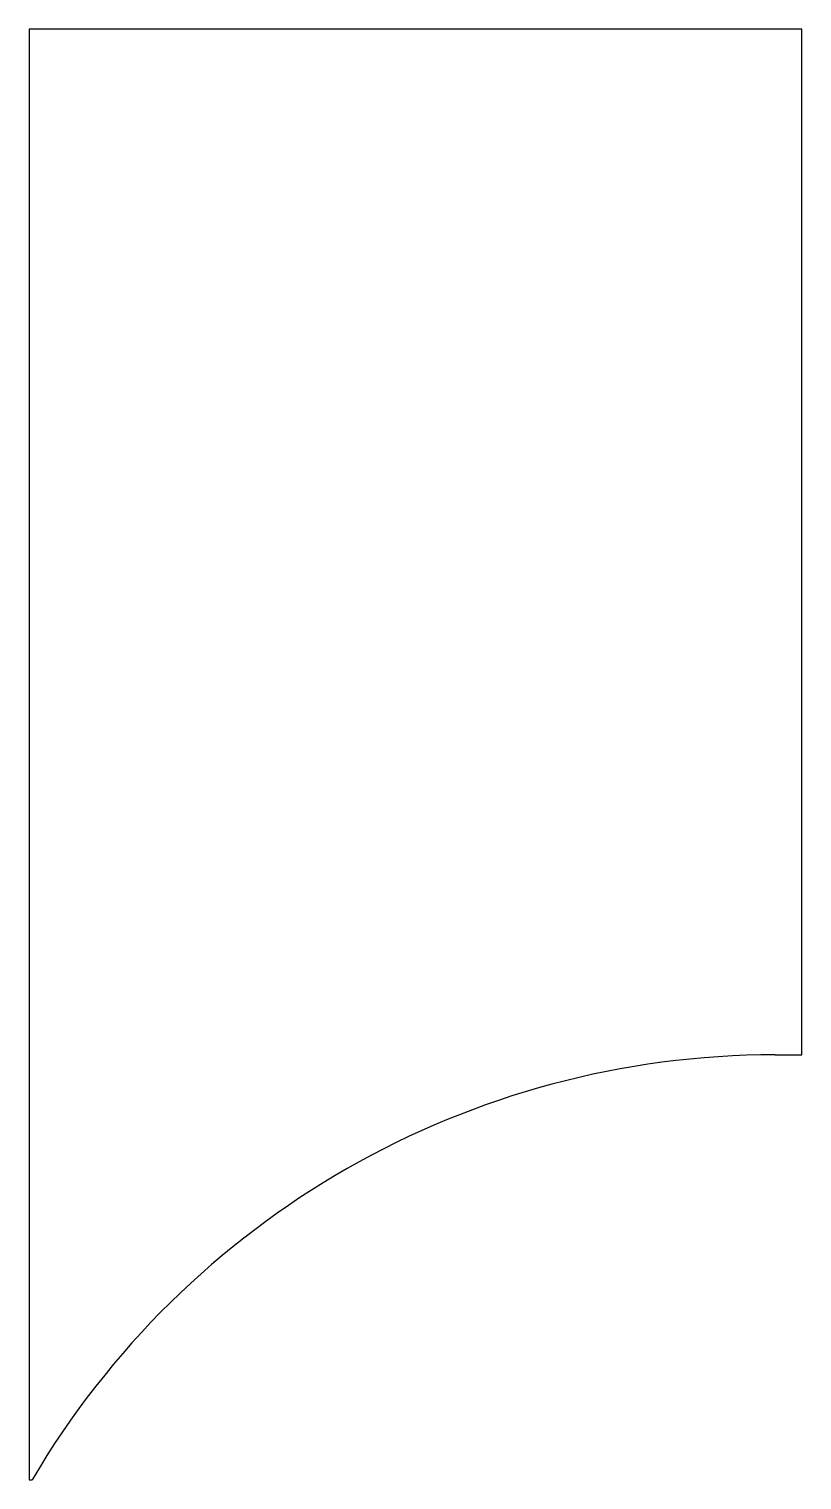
# Model space of a CAD drawing. Extents: x 0 to 260, y 0 to 488.
import ezdxf

# ---------------------------------------------------------------- set-up
doc = ezdxf.new("R2010")
doc.units = 0
doc.header["$MEASUREMENT"] = 0
doc.layers.get('0').update_dxf_attribs({"linetype": 'CONTINUOUS'})

msp = doc.modelspace()

# ---------------------------------------------------------------- linework, layer by layer
for p, q in [((260, 488), (0, 488)), ((0, 488), (0, 0)), ((260, 143), (260, 488)), ((251, 143), (260, 143)), ((0, 0), (1.018001, 0))]:
    msp.add_line(p, q)
msp.add_arc((251, -147), 290, 90, 149.542669)

doc.saveas('drawing.dxf')
